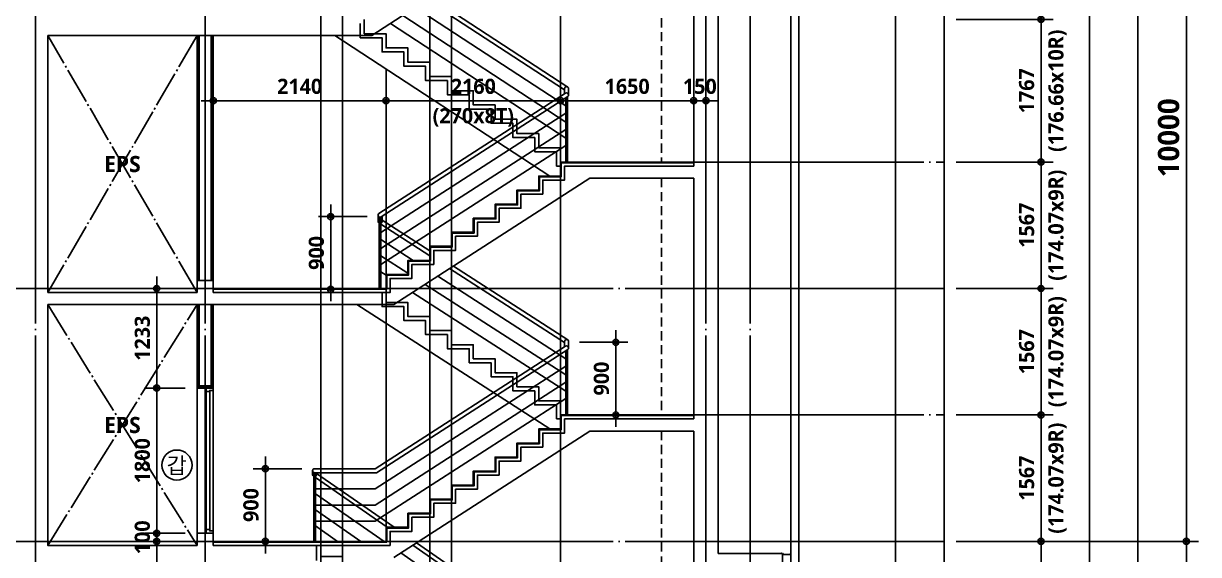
# Model space of a CAD drawing. Header units: millimetres. Extents: x 0 to 356400, y 0 to 68257.
# Drawn here: x 19825 to 34375, y 31537 to 38117 of the extents above; entities that cross this region are included whole.
import ezdxf
from ezdxf.enums import TextEntityAlignment as Align

# ---------------------------------------------------------------- set-up
doc = ezdxf.new("R2010")
doc.units = ezdxf.units.MM
doc.header["$LTSCALE"] = 75
for name, pattern in [('CEN', [62, 60, -1, 0, -1]), ('HID', [2.3, 1.5, -0.8]), ('STD_SHAFT', [7.3, 6, -0.5, 0.3, -0.5])]:
    doc.linetypes.add(name, pattern=pattern)
doc.layers.get('Defpoints').update_dxf_attribs({"color": 161})
for name, color, linetype in [('A-ANNO-SYMB', 7, 'Continuous'), ('A-ANNO-TEXT1', 7, 'Continuous'), ('A-ANNO-TITL', 7, 'Continuous'), ('A-CEN', 1, 'CEN'), ('A-DOOR', 4, 'Continuous'), ('A-FIN-TYP1', 6, 'Continuous'), ('A-FLOR-GW', 6, 'Continuous'), ('A-FLOR-OPEN-BELO', 6, 'STD_SHAFT'), ('A-SECT-ELEV', 8, 'Continuous'), ('A-SECT-Hrail1', 8, 'Continuous'), ('A-SECT-Hrail2', 6, 'Continuous'), ('A-SECT-STAIRS', 4, 'Continuous'), ('A-ST-AXIS-CEN', 252, 'CEN'), ('A-ST-AXIS-DIM', 7, 'Continuous'), ('A-ST-CONC', 2, 'Continuous'), ('A-WALL-DRY1', 7, 'Continuous')]:
    doc.layers.add(name, color=color, linetype=linetype)
doc.layers.add('A-XXXX-STL', color=3, linetype='Continuous', lineweight=25)
doc.layers.add('G(그리드1)', color=185, linetype='Continuous', plot=False)
doc.layers.add('G(그리드2)', color=235, linetype='Continuous', plot=False)
doc.styles.add('2020음성 1차', font='NanumGothicBold.ttf')
doc.styles.add('SH_대대리576', font='')
doc.styles.add('SH_진천_나눔', font='NanumGothicBold.ttf')
doc.styles.get('SH_대대리576').set_extended_font_data('NanumGothic', bold=True)
doc.dimstyles.new('SHP 75', dxfattribs={"dimscale": 75, "dimtxt": 3.5, "dimasz": 1, "dimexe": 2, "dimexo": 2, "dimgap": 1, "dimtad": 1, "dimdec": 0, "dimzin": 0, "dimdsep": 46, "dimtxsty": 'SH_대대리576', "dimblk": 'DIMDOT', "dimcen": 0.09, "dimclrd": 256, "dimclre": 256, "dimclrt": 3, "dimadec": 0, "dimazin": 1, "dimtfac": 1, "dimtdec": 0, "dimtix": 1, "dimtmove": 2, "dimatfit": 0, "dimldrblk": 'DIMDOT', "dimfxl": 1, "dimtfillclr": 3, "dimtolj": 1, "dimtzin": 0, "dimlwd": -1, "dimlwe": -1, "dimarcsym": 0})
doc.dimstyles.new('SHP 75 (in)', dxfattribs={"dimscale": 75, "dimtxt": 2.5, "dimasz": 1, "dimexe": 2, "dimexo": 2, "dimgap": 1, "dimtad": 1, "dimdec": 0, "dimzin": 0, "dimdsep": 46, "dimtxsty": 'SH_대대리576', "dimblk": 'DIMDOT', "dimblk1": 'NONE', "dimblk2": 'DIMDOT', "dimcen": 0.09, "dimclrd": 256, "dimclre": 256, "dimclrt": 3, "dimadec": 0, "dimazin": 1, "dimtfac": 1, "dimtdec": 0, "dimtix": 1, "dimtmove": 2, "dimatfit": 0, "dimldrblk": 'DIMDOT', "dimfxl": 1, "dimtfillclr": 3, "dimtolj": 1, "dimtzin": 0, "dimlwd": -1, "dimlwe": -1, "dimarcsym": 0})

# ---------------------------------------------------------------- blocks, each defined once
blk = doc.blocks.new('DIMDOT')
at = {"color": 0}
blk.add_line((-2, 0), (2, 0), dxfattribs=at)
for radius in [0.5, 0.25]:
    blk.add_circle((0, 0), radius, dxfattribs=at)
blk = doc.blocks.new('*D5474')
at = {"layer": 'A-ST-AXIS-DIM'}
for p, q in [((31375, 41700), (34375, 41700)), ((34225, 41625), (34225, 31775)), ((31375, 31700), (34375, 31700))]:
    blk.add_line(p, q, dxfattribs=at)
at = {"layer": 'Defpoints', "color": 0}
for p in [(31225, 41700), (31225, 31700), (34225, 31700)]:
    blk.add_point(p, dxfattribs=at)
at = {"layer": 'A-ST-AXIS-DIM', "linetype": 'ByBlock', "xscale": 75, "yscale": 75, "zscale": 75}
for p, rotation in [((34225, 41700), 90), ((34225, 31700), 270)]:
    blk.add_blockref('DIMDOT', p, dxfattribs=dict(at, rotation=rotation))
at = {"layer": 'A-ST-AXIS-DIM', "color": 3, "insert": (34006, 36700), "char_height": 262.5, "attachment_point": 5, "rotation": 90, "style": 'SH_진천_나눔'}
blk.add_mtext('\\A1;10000', dxfattribs=at)
blk = doc.blocks.new('*D5479')
at = {"layer": 'A-ST-AXIS-DIM'}
for p, q in [((31375, 31700), (34375, 31700)), ((34225, 31625), (34225, 27275)), ((31375, 27200), (34375, 27200))]:
    blk.add_line(p, q, dxfattribs=at)
at = {"layer": 'Defpoints', "color": 0}
for p in [(31225, 31700), (31225, 27200), (34225, 27200)]:
    blk.add_point(p, dxfattribs=at)
at = {"layer": 'A-ST-AXIS-DIM', "linetype": 'ByBlock', "xscale": 75, "yscale": 75, "zscale": 75}
for p, rotation in [((34225, 31700), 90), ((34225, 27200), 270)]:
    blk.add_blockref('DIMDOT', p, dxfattribs=dict(at, rotation=rotation))
at = {"layer": 'A-ST-AXIS-DIM', "color": 3, "insert": (34006, 29450), "char_height": 262.5, "attachment_point": 5, "rotation": 90, "style": 'SH_진천_나눔'}
blk.add_mtext('\\A1;4500', dxfattribs=at)
blk = doc.blocks.new('*D5488')
at = {"layer": 'A-ST-AXIS-DIM'}
for p, q in [((31375, 31700), (32575, 31700)), ((32425, 31625), (32425, 29525)), ((31375, 29450), (32575, 29450))]:
    blk.add_line(p, q, dxfattribs=at)
at = {"layer": 'Defpoints', "color": 0}
for p in [(31225, 31700), (31225, 29450), (32425, 29450)]:
    blk.add_point(p, dxfattribs=at)
at = {"layer": 'A-ST-AXIS-DIM', "linetype": 'ByBlock', "xscale": 75, "yscale": 75, "zscale": 75}
for p, rotation in [((32425, 31700), 90), ((32425, 29450), 270)]:
    blk.add_blockref('DIMDOT', p, dxfattribs=dict(at, rotation=rotation))
at = {"layer": 'A-ST-AXIS-DIM', "color": 3, "char_height": 187.5, "attachment_point": 5, "rotation": 90, "style": 'SH_대대리576'}
for s, insert in [('\\A1;(187.50x12R)', (32630, 30575)), ('\\A1;2250', (32247, 30575))]:
    blk.add_mtext(s, dxfattribs=dict(at, insert=insert))
blk = doc.blocks.new('_None')
blk = doc.blocks.new('*D5490')
at = {"layer": 'A-ST-AXIS-DIM'}
for p, q in [((32425, 33342), (32425, 33417)), ((31375, 33267), (32575, 33267)), ((32425, 31700), (32425, 33267)), ((31375, 31700), (32575, 31700)), ((32425, 31625), (32425, 31550))]:
    blk.add_line(p, q, dxfattribs=at)
at = {"layer": 'Defpoints', "color": 0}
for p in [(31225, 33267), (32425, 33267), (31225, 31700)]:
    blk.add_point(p, dxfattribs=at)
at = {"layer": 'A-ST-AXIS-DIM', "linetype": 'ByBlock', "xscale": 75, "yscale": 75, "zscale": 75}
for p, rotation in [((32425, 33267), 270), ((32425, 31700), 90)]:
    blk.add_blockref('DIMDOT', p, dxfattribs=dict(at, rotation=rotation))
at = {"layer": 'A-ST-AXIS-DIM', "color": 3, "char_height": 187.5, "attachment_point": 5, "rotation": 90, "style": 'SH_대대리576'}
for s, insert in [('\\A1;(174.07x9R)', (32630, 32483)), ('\\A1;1567', (32247, 32483))]:
    blk.add_mtext(s, dxfattribs=dict(at, insert=insert))
blk = doc.blocks.new('*D5518')
at = {"layer": 'A-ST-AXIS-DIM'}
for p, q in [((21825, 31700), (21325, 31700)), ((21475, 31625), (21475, 29175)), ((21825, 29100), (21325, 29100))]:
    blk.add_line(p, q, dxfattribs=at)
at = {"layer": 'Defpoints', "color": 0}
for p in [(21975, 31700), (21475, 29100), (21975, 29100)]:
    blk.add_point(p, dxfattribs=at)
at = {"layer": 'A-ST-AXIS-DIM', "linetype": 'ByBlock', "xscale": 75, "yscale": 75, "zscale": 75}
for p, rotation in [((21475, 31700), 90), ((21475, 29100), 270)]:
    blk.add_blockref('DIMDOT', p, dxfattribs=dict(at, rotation=rotation))
at = {"layer": 'A-ST-AXIS-DIM', "color": 3, "insert": (21297, 30400), "char_height": 187.5, "attachment_point": 5, "rotation": 90, "style": 'SH_대대리576'}
blk.add_mtext('\\A1;2600', dxfattribs=at)
blk = doc.blocks.new('G$CC3CFE1D9')
at = {"layer": 'A-DOOR'}
for p, q in [((0, 1755), (0, 1800)), ((0, 0), (0, 1755)), ((47, 45), (47, 1770)), ((87, 30), (87, 1770)), ((90, 0), (90, 1770)), ((0, 45), (0, 0))]:
    blk.add_line(p, q, dxfattribs=at)
for points in [[(0, 1800), (90, 1800), (90, 1770), (47, 1770), (47, 1755), (0, 1755)], [(49, 30), (49, 1770), (87, 1770)], [(49, 30), (49, 1770), (87, 1770)], [(0, 0), (90, 0), (90, 30), (47, 30), (47, 45), (0, 45)], [(87, 0), (49, 0)], [(87, 0), (49, 0)]]:
    blk.add_lwpolyline(points, dxfattribs=at)
blk = doc.blocks.new('*D6720')
at = {"layer": 'A-ST-AXIS-DIM'}
for p, q in [((21475, 31875), (21475, 31950)), ((21825, 31800), (21325, 31800)), ((21475, 31700), (21475, 31800)), ((21825, 31700), (21325, 31700)), ((21475, 31625), (21475, 31550))]:
    blk.add_line(p, q, dxfattribs=at)
at = {"layer": 'Defpoints', "color": 0}
for p in [(21475, 31800), (21975, 31800), (21975, 31700)]:
    blk.add_point(p, dxfattribs=at)
at = {"layer": 'A-ST-AXIS-DIM', "linetype": 'ByBlock', "xscale": 75, "yscale": 75, "zscale": 75}
for p, rotation in [((21475, 31800), 270), ((21475, 31700), 90)]:
    blk.add_blockref('DIMDOT', p, dxfattribs=dict(at, rotation=rotation))
at = {"layer": 'A-ST-AXIS-DIM', "color": 3, "insert": (21297, 31750), "char_height": 187.5, "attachment_point": 5, "rotation": 90, "style": 'SH_대대리576'}
blk.add_mtext('\\A1;100', dxfattribs=at)
blk = doc.blocks.new('*D6721')
at = {"layer": 'A-ST-AXIS-DIM'}
for p, q in [((21825, 33600), (21325, 33600)), ((21475, 33525), (21475, 31875)), ((21825, 31800), (21325, 31800))]:
    blk.add_line(p, q, dxfattribs=at)
at = {"layer": 'Defpoints', "color": 0}
for p in [(21975, 33600), (21475, 31800), (21975, 31800)]:
    blk.add_point(p, dxfattribs=at)
at = {"layer": 'A-ST-AXIS-DIM', "linetype": 'ByBlock', "xscale": 75, "yscale": 75, "zscale": 75}
for p, rotation in [((21475, 33600), 90), ((21475, 31800), 270)]:
    blk.add_blockref('DIMDOT', p, dxfattribs=dict(at, rotation=rotation))
at = {"layer": 'A-ST-AXIS-DIM', "color": 3, "insert": (21297, 32700), "char_height": 187.5, "attachment_point": 5, "rotation": 90, "style": 'SH_대대리576'}
blk.add_mtext('\\A1;1800', dxfattribs=at)
blk = doc.blocks.new('*D6722')
at = {"layer": 'A-ST-AXIS-DIM'}
for p, q in [((21825, 34833), (21325, 34833)), ((21475, 33675), (21475, 34758)), ((21825, 33600), (21325, 33600))]:
    blk.add_line(p, q, dxfattribs=at)
at = {"layer": 'Defpoints', "color": 0}
for p in [(21475, 34833), (21975, 34833), (21975, 33600)]:
    blk.add_point(p, dxfattribs=at)
at = {"layer": 'A-ST-AXIS-DIM', "linetype": 'ByBlock', "xscale": 75, "yscale": 75, "zscale": 75}
for p, rotation in [((21475, 34833), 90), ((21475, 33600), 270)]:
    blk.add_blockref('DIMDOT', p, dxfattribs=dict(at, rotation=rotation))
at = {"layer": 'A-ST-AXIS-DIM', "color": 3, "insert": (21297, 34217), "char_height": 187.5, "attachment_point": 5, "rotation": 90, "style": 'SH_대대리576'}
blk.add_mtext('\\A1;1233', dxfattribs=at)
blk = doc.blocks.new('갑종 TEXT100')
at = {"layer": 'A-ANNO-SYMB'}
blk.add_circle((0, 0), 280, dxfattribs=at)
at = {"layer": 'A-ANNO-TITL', "style": '2020음성 1차'}
blk.add_text('갑 ', height=300, dxfattribs=at).set_placement((46, -10), align=Align.MIDDLE_CENTER)
blk = doc.blocks.new('*D6887')
at = {"layer": 'A-ST-AXIS-DIM'}
for p, q in [((32425, 34908), (32425, 34983)), ((31375, 34833), (32575, 34833)), ((32425, 33267), (32425, 34833)), ((31375, 33267), (32575, 33267)), ((32425, 33192), (32425, 33117))]:
    blk.add_line(p, q, dxfattribs=at)
at = {"layer": 'Defpoints', "color": 0}
for p in [(31225, 34833), (32425, 34833), (31225, 33267)]:
    blk.add_point(p, dxfattribs=at)
at = {"layer": 'A-ST-AXIS-DIM', "linetype": 'ByBlock', "xscale": 75, "yscale": 75, "zscale": 75}
for p, rotation in [((32425, 34833), 270), ((32425, 33267), 90)]:
    blk.add_blockref('DIMDOT', p, dxfattribs=dict(at, rotation=rotation))
at = {"layer": 'A-ST-AXIS-DIM', "color": 3, "char_height": 187.5, "attachment_point": 5, "rotation": 90, "style": 'SH_대대리576'}
for s, insert in [('\\A1;(174.07x9R)', (32630, 34050)), ('\\A1;1567', (32247, 34050))]:
    blk.add_mtext(s, dxfattribs=dict(at, insert=insert))
blk = doc.blocks.new('*D6888')
at = {"layer": 'A-ST-AXIS-DIM'}
for p, q in [((32425, 36475), (32425, 36550)), ((31375, 36400), (32575, 36400)), ((32425, 34833), (32425, 36400)), ((31375, 34833), (32575, 34833)), ((32425, 34758), (32425, 34683))]:
    blk.add_line(p, q, dxfattribs=at)
at = {"layer": 'Defpoints', "color": 0}
for p in [(31225, 36400), (32425, 36400), (31225, 34833)]:
    blk.add_point(p, dxfattribs=at)
at = {"layer": 'A-ST-AXIS-DIM', "linetype": 'ByBlock', "xscale": 75, "yscale": 75, "zscale": 75}
for p, rotation in [((32425, 36400), 270), ((32425, 34833), 90)]:
    blk.add_blockref('DIMDOT', p, dxfattribs=dict(at, rotation=rotation))
at = {"layer": 'A-ST-AXIS-DIM', "color": 3, "char_height": 187.5, "attachment_point": 5, "rotation": 90, "style": 'SH_대대리576'}
for s, insert in [('\\A1;(174.07x9R)', (32630, 35617)), ('\\A1;1567', (32247, 35617))]:
    blk.add_mtext(s, dxfattribs=dict(at, insert=insert))
blk = doc.blocks.new('*D6889')
at = {"layer": 'A-ST-AXIS-DIM'}
for p, q in [((32425, 38242), (32425, 38317)), ((31375, 38167), (32575, 38167)), ((32425, 36400), (32425, 38167)), ((31375, 36400), (32575, 36400)), ((32425, 36325), (32425, 36250))]:
    blk.add_line(p, q, dxfattribs=at)
at = {"layer": 'Defpoints', "color": 0}
for p in [(31225, 38167), (32425, 38167), (31225, 36400)]:
    blk.add_point(p, dxfattribs=at)
at = {"layer": 'A-ST-AXIS-DIM', "linetype": 'ByBlock', "xscale": 75, "yscale": 75, "zscale": 75}
for p, rotation in [((32425, 38167), 270), ((32425, 36400), 90)]:
    blk.add_blockref('DIMDOT', p, dxfattribs=dict(at, rotation=rotation))
at = {"layer": 'A-ST-AXIS-DIM', "color": 3, "char_height": 187.5, "attachment_point": 5, "rotation": 90, "style": 'SH_대대리576'}
for s, insert in [('\\A1;(176.66x10R)', (32630, 37283)), ('\\A1;1767', (32247, 37283))]:
    blk.add_mtext(s, dxfattribs=dict(at, insert=insert))
blk = doc.blocks.new('*D6890')
at = {"layer": 'A-ST-AXIS-DIM'}
for p, q in [((32425, 40008), (32425, 40083)), ((31375, 39933), (32575, 39933)), ((32425, 38167), (32425, 39933)), ((31375, 38167), (32575, 38167)), ((32425, 38092), (32425, 38017))]:
    blk.add_line(p, q, dxfattribs=at)
at = {"layer": 'Defpoints', "color": 0}
for p in [(31225, 39933), (32425, 39933), (31225, 38167)]:
    blk.add_point(p, dxfattribs=at)
at = {"layer": 'A-ST-AXIS-DIM', "linetype": 'ByBlock', "xscale": 75, "yscale": 75, "zscale": 75}
for p, rotation in [((32425, 39933), 270), ((32425, 38167), 90)]:
    blk.add_blockref('DIMDOT', p, dxfattribs=dict(at, rotation=rotation))
at = {"layer": 'A-ST-AXIS-DIM', "color": 3, "char_height": 187.5, "attachment_point": 5, "rotation": 90, "style": 'SH_대대리576'}
for s, insert in [('\\A1;(176.66x10R)', (32630, 39050)), ('\\A1;1767', (32247, 39050))]:
    blk.add_mtext(s, dxfattribs=dict(at, insert=insert))
blk = doc.blocks.new('*D6892')
at = {"layer": 'A-ST-AXIS-DIM'}
for p, q in [((24315, 36809), (24315, 37309)), ((26475, 36809), (26475, 37309)), ((24390, 37159), (26400, 37159))]:
    blk.add_line(p, q, dxfattribs=at)
at = {"layer": 'Defpoints', "color": 0}
for p in [(26475, 37159), (24315, 36659), (26475, 36659)]:
    blk.add_point(p, dxfattribs=at)
at = {"layer": 'A-ST-AXIS-DIM', "linetype": 'ByBlock', "xscale": 75, "yscale": 75, "zscale": 75, "rotation": 180}
blk.add_blockref('DIMDOT', (24315, 37159), dxfattribs=at)
at = {"layer": 'A-ST-AXIS-DIM', "linetype": 'ByBlock', "xscale": 75, "yscale": 75, "zscale": 75}
blk.add_blockref('DIMDOT', (26475, 37159), dxfattribs=at)
at = {"layer": 'A-ST-AXIS-DIM', "color": 3, "char_height": 187.5, "attachment_point": 5, "style": 'SH_대대리576'}
for s, insert in [('\\A1;2160', (25395, 37337)), ('\\A1;(270x8T)', (25395, 36953))]:
    blk.add_mtext(s, dxfattribs=dict(at, insert=insert))
blk = doc.blocks.new('*D6893')
at = {"layer": 'A-ST-AXIS-DIM'}
for p, q in [((26475, 36809), (26475, 37309)), ((28125, 36809), (28125, 37309)), ((26550, 37159), (28050, 37159))]:
    blk.add_line(p, q, dxfattribs=at)
at = {"layer": 'Defpoints', "color": 0}
for p in [(28125, 37159), (26475, 36659), (28125, 36659)]:
    blk.add_point(p, dxfattribs=at)
at = {"layer": 'A-ST-AXIS-DIM', "linetype": 'ByBlock', "xscale": 75, "yscale": 75, "zscale": 75, "rotation": 180}
blk.add_blockref('DIMDOT', (26475, 37159), dxfattribs=at)
at = {"layer": 'A-ST-AXIS-DIM', "linetype": 'ByBlock', "xscale": 75, "yscale": 75, "zscale": 75}
blk.add_blockref('DIMDOT', (28125, 37159), dxfattribs=at)
at = {"layer": 'A-ST-AXIS-DIM', "color": 3, "insert": (27300, 37337), "char_height": 187.5, "attachment_point": 5, "style": 'SH_대대리576'}
blk.add_mtext('\\A1;1650', dxfattribs=at)
blk = doc.blocks.new('*D6894')
at = {"layer": 'A-ST-AXIS-DIM'}
for p, q in [((22175, 36809), (22175, 37309)), ((24315, 36809), (24315, 37309)), ((24240, 37159), (22250, 37159))]:
    blk.add_line(p, q, dxfattribs=at)
at = {"layer": 'Defpoints', "color": 0}
for p in [(22175, 37159), (22175, 36659), (24315, 36659)]:
    blk.add_point(p, dxfattribs=at)
at = {"layer": 'A-ST-AXIS-DIM', "linetype": 'ByBlock', "xscale": 75, "yscale": 75, "zscale": 75, "rotation": 180}
blk.add_blockref('DIMDOT', (22175, 37159), dxfattribs=at)
at = {"layer": 'A-ST-AXIS-DIM', "linetype": 'ByBlock', "xscale": 75, "yscale": 75, "zscale": 75}
blk.add_blockref('DIMDOT', (24315, 37159), dxfattribs=at)
at = {"layer": 'A-ST-AXIS-DIM', "color": 3, "insert": (23245, 37337), "char_height": 187.5, "attachment_point": 5, "style": 'SH_대대리576'}
blk.add_mtext('\\A1;2140', dxfattribs=at)
blk = doc.blocks.new('*D6895')
at = {"layer": 'A-ST-AXIS-DIM'}
for p, q in [((28125, 36809), (28125, 37309)), ((28275, 36809), (28275, 37309)), ((28050, 37159), (27975, 37159)), ((28275, 37159), (28125, 37159)), ((28350, 37159), (28425, 37159))]:
    blk.add_line(p, q, dxfattribs=at)
at = {"layer": 'Defpoints', "color": 0}
for p in [(28125, 37159), (28125, 36659), (28275, 36659)]:
    blk.add_point(p, dxfattribs=at)
at = {"layer": 'A-ST-AXIS-DIM', "linetype": 'ByBlock', "xscale": 75, "yscale": 75, "zscale": 75}
blk.add_blockref('DIMDOT', (28125, 37159), dxfattribs=at)
at = {"layer": 'A-ST-AXIS-DIM', "linetype": 'ByBlock', "xscale": 75, "yscale": 75, "zscale": 75, "rotation": 180}
blk.add_blockref('DIMDOT', (28275, 37159), dxfattribs=at)
at = {"layer": 'A-ST-AXIS-DIM', "color": 3, "insert": (28200, 37337), "char_height": 187.5, "attachment_point": 5, "style": 'SH_대대리576'}
blk.add_mtext('\\A1;150', dxfattribs=at)
blk = doc.blocks.new('*D6903')
at = {"layer": 'A-ST-AXIS-DIM'}
for p, q in [((24080, 35724), (23480, 35724)), ((23630, 35649), (23630, 34899)), ((24080, 34824), (23480, 34824))]:
    blk.add_line(p, q, dxfattribs=at)
at = {"layer": 'Defpoints', "color": 0}
for p in [(24230, 35724), (23630, 34824), (24230, 34824)]:
    blk.add_point(p, dxfattribs=at)
at = {"layer": 'A-ST-AXIS-DIM', "linetype": 'ByBlock', "xscale": 75, "yscale": 75, "zscale": 75}
for p, rotation in [((23630, 35724), 90), ((23630, 34824), 270)]:
    blk.add_blockref('DIMDOT', p, dxfattribs=dict(at, rotation=rotation))
at = {"layer": 'A-ST-AXIS-DIM', "color": 3, "insert": (23452, 35274), "char_height": 187.5, "attachment_point": 5, "rotation": 90, "style": 'SH_대대리576'}
blk.add_mtext('\\A1;900', dxfattribs=at)
blk = doc.blocks.new('*D6904')
at = {"layer": 'A-ST-AXIS-DIM'}
for p, q in [((23270, 32600), (22670, 32600)), ((22820, 32525), (22820, 31775)), ((23270, 31700), (22670, 31700))]:
    blk.add_line(p, q, dxfattribs=at)
at = {"layer": 'Defpoints', "color": 0}
for p in [(23420, 32600), (22820, 31700), (23420, 31700)]:
    blk.add_point(p, dxfattribs=at)
at = {"layer": 'A-ST-AXIS-DIM', "linetype": 'ByBlock', "xscale": 75, "yscale": 75, "zscale": 75}
for p, rotation in [((22820, 32600), 90), ((22820, 31700), 270)]:
    blk.add_blockref('DIMDOT', p, dxfattribs=dict(at, rotation=rotation))
at = {"layer": 'A-ST-AXIS-DIM', "color": 3, "insert": (22642, 32150), "char_height": 187.5, "attachment_point": 5, "rotation": 90, "style": 'SH_대대리576'}
blk.add_mtext('\\A1;900', dxfattribs=at)
blk = doc.blocks.new('*D6906')
at = {"layer": 'A-ST-AXIS-DIM'}
for p, q in [((26710, 34167), (27310, 34167)), ((27160, 34092), (27160, 33342)), ((26710, 33267), (27310, 33267))]:
    blk.add_line(p, q, dxfattribs=at)
at = {"layer": 'Defpoints', "color": 0}
for p in [(26560, 34167), (26560, 33267), (27160, 33267)]:
    blk.add_point(p, dxfattribs=at)
at = {"layer": 'A-ST-AXIS-DIM', "linetype": 'ByBlock', "xscale": 75, "yscale": 75, "zscale": 75}
for p, rotation in [((27160, 34167), 90), ((27160, 33267), 270)]:
    blk.add_blockref('DIMDOT', p, dxfattribs=dict(at, rotation=rotation))
at = {"layer": 'A-ST-AXIS-DIM', "color": 3, "insert": (26982, 33717), "char_height": 187.5, "attachment_point": 5, "rotation": 90, "style": 'SH_대대리576'}
blk.add_mtext('\\A1;900', dxfattribs=at)

msp = doc.modelspace()

# ---------------------------------------------------------------- linework, layer by layer
at = {"layer": 'A-CEN'}
for p, q in [((19975, 57500), (19975, 9200)), ((22075, 57500), (22075, 9200)), ((28275, 57500), (28275, 9200)), ((26475, 36400), (31225, 36400)), ((13325, 34833.3), (31225, 34833.3)), ((26475, 33266.7), (31225, 33266.7)), ((13325, 31700), (31225, 31700))]:
    msp.add_line(p, q, dxfattribs=at)
at = {"layer": 'A-FIN-TYP1'}
for points in [[(28125, 36400), (26475, 36400), (26475, 36225.9), (26205, 36225.9), (26205, 36051.9), (25935, 36051.9), (25935, 35877.8), (25665, 35877.8), (25665, 35703.7), (25395, 35703.7), (25395, 35529.6), (25125, 35529.6), (25125, 35355.6), (24855, 35355.6), (24855, 35181.5), (24585, 35181.5), (24585, 35007.4), (24315, 35007.4), (24315, 34833.3), (22175, 34833.3)], [(28125, 36391), (26484, 36391), (26484, 36216.9), (26214, 36216.9), (26214, 36042.9), (25944, 36042.9), (25944, 35868.8), (25674, 35868.8), (25674, 35694.7), (25404, 35694.7), (25404, 35520.6), (25134, 35520.6), (25134, 35346.6), (24864, 35346.6), (24864, 35172.5), (24594, 35172.5), (24594, 34998.4), (24324, 34998.4), (24324, 34824.3), (22175, 34824.3)], [(28125, 33257.7), (26484, 33257.7), (26484, 33083.6), (26214, 33083.6), (26214, 32909.5), (25944, 32909.5), (25944, 32735.4), (25674, 32735.4), (25674, 32561.4), (25404, 32561.4), (25404, 32387.3), (25134, 32387.3), (25134, 32213.2), (24864, 32213.2), (24864, 32039.1), (24594, 32039.1), (24594, 31865.1), (24324, 31865.1), (24324, 31691), (22175, 31691)], [(24315, 31700), (24315, 31874.1), (24585, 31874.1), (24585, 32048.1), (24855, 32048.1), (24855, 32222.2), (25125, 32222.2), (25125, 32396.3), (25395, 32396.3), (25395, 32570.4), (25665, 32570.4), (25665, 32744.4), (25935, 32744.4), (25935, 32918.5), (26205, 32918.5), (26205, 33092.6), (26475, 33092.6), (26475, 33266.7), (28125, 33266.7)], [(24315, 31700), (22175, 31700)]]:
    msp.add_lwpolyline(points, dxfattribs=at)
at = {"layer": 'A-FLOR-GW'}
msp.add_lwpolyline([(29325, 21700), (29325, 56200), (29025, 56200), (29025, 56300), (29425, 56300), (29425, 21700)], dxfattribs=at)
at = {"layer": 'A-FLOR-OPEN-BELO', "linetype": 'HID'}
for p, q in [((27725, 39733.3), (27725, 36400)), ((27725, 36200), (27725, 33266.7)), ((27725, 33066.7), (27725, 29450))]:
    msp.add_line(p, q, dxfattribs=at)
at = {"layer": 'A-FLOR-OPEN-BELO'}
for p, q in [((21975, 37966.7), (20125, 34783.3)), ((21975, 34783.3), (20125, 37966.7)), ((20125, 31650), (21975, 34633.3)), ((20125, 34633.3), (21975, 31650))]:
    msp.add_line(p, q, dxfattribs=at)
at = {"layer": 'A-SECT-ELEV'}
msp.add_line((21975, 33600), (21975, 31800), dxfattribs=at)
at = {"layer": 'A-SECT-Hrail1'}
for p, q in [((23405, 32527.9), (23405, 32575)), ((23415.7, 32507.4), (23420, 32504.4)), ((23440, 32490.5), (24327.7, 31874.1)), ((23455, 32527.9), (23455, 32550)), ((23455, 32541), (24415.3, 31874.1)), ((24290.3, 31700), (23440, 32290.5)), ((24002.3, 31700), (23440, 32090.5)), ((23714.3, 31700), (23440, 31890.5)), ((24646.2, 31652.8), (26525, 30348.2)), ((24691.7, 31682.2), (26564.3, 30381.8)), ((26540, 30137.7), (24496.9, 31556.6))]:
    msp.add_line(p, q, dxfattribs=at)
for points in [[(24865.4, 38441.5), (26564.8, 37329.6)], [(24674.4, 38316.5), (26540, 37095.8)], [(24819.8, 38411.6), (26525, 37295.9)], [(24521.6, 38216.5), (26540, 36895.8)], [(24368.7, 38116.5), (26540, 36695.8)], [(24215, 35664.9), (24215, 35742.3)], [(24230, 34824.3), (24230, 35719.4)], [(24250, 34824.3), (24250, 35719.4)], [(24265, 35664.9), (24265, 35728.6)], [(24265, 35678.5), (24855, 35298.1)], [(24226.5, 35643.9), (24230, 35641.6)], [(24250, 35628.7), (24855, 35238.7)], [(24250, 35438.2), (24648.2, 35181.5)], [(24250, 35238.2), (24585, 35022.2)], [(25101.5, 35079.7), (26525, 34162)], [(25147.7, 35109.5), (26563.5, 34196.6)], [(24250, 35038.2), (24315, 34996.3)], [(24953.8, 34984.5), (26540, 33961.8)], [(24643.6, 34784.5), (26540, 33561.8)], [(24798.7, 34884.5), (26540, 33761.8)], [(23420, 32552.1), (23420, 32459.3), (23420, 32457.8), (23420, 32456.8), (23420, 32456.3), (23420, 31700), (23440, 31700), (23440, 31890.5), (23440, 31950), (23440, 32090.5), (23440, 32150), (23440, 32290.5), (23440, 32350), (23440, 32442.4), (23440, 32443.7), (23440, 32445.6), (23440, 32456.8), (23440, 32457.8), (23440, 32459.3), (23440, 32550)], [(23420, 32550), (23420, 32459.3), (23420, 32457.8), (23420, 32456.8), (23420, 32456.3), (23420, 31700), (23440, 31700), (23440, 31890.5), (23440, 31950), (23440, 32090.5), (23440, 32150), (23440, 32290.5), (23440, 32350), (23440, 32442.4), (23440, 32443.7), (23440, 32445.6), (23440, 32456.8), (23440, 32457.8), (23440, 32459.3), (23440, 32550)]]:
    msp.add_lwpolyline(points, dxfattribs=at)
for centre, start, end in [((24240, 35664.9), 180, 246.42182), ((24240, 35664.9), 293.57818, 0), ((23430, 32527.9), 180.00646, 246.42182), ((23430, 32527.9), 293.57818, 359.99354)]:
    msp.add_arc(centre, 25, start, end, dxfattribs=at)
at = {"layer": 'A-SECT-Hrail2'}
for p, q in [((24226.5, 35763.3), (26536.5, 37252.6)), ((26525, 37245.2), (26525, 37310.7)), ((26575, 37310.7), (26575, 37231.6)), ((24253.5, 35721.3), (26563.5, 37210.6)), ((26540, 36400), (26540, 37195.4)), ((26560, 37208.3), (26560, 36400)), ((24250, 35528.5), (26540, 37004.9)), ((24250, 35328.5), (26540, 36804.9)), ((24250, 35128.5), (26540, 36604.9)), ((26560, 36400), (26540, 36400)), ((26536.5, 34119.2), (24180, 32600)), ((26563.5, 34077.2), (24194.7, 32550)), ((26525, 34175.6), (26525, 34111.9)), ((26540, 33266.7), (26540, 34062)), ((26560, 34074.9), (26560, 33266.7)), ((26575, 34175.6), (26575, 34098.2)), ((26540, 33871.5), (24180, 32350)), ((26540, 33671.5), (24180, 32150)), ((26540, 33471.5), (24180, 31950)), ((26560, 33266.7), (26540, 33266.7)), ((24180, 32600), (23430, 32600)), ((24194.7, 32550), (23430, 32550)), ((24180, 32350), (23430, 32350)), ((24180, 32150), (23430, 32150)), ((24180, 31950), (23430, 31950))]:
    msp.add_line(p, q, dxfattribs=at)
for centre, start, end in [((26550, 37309.4), 2.92115, 177.07885), ((26550, 37231.6), 302.81064, 122.81064), ((24240, 35742.3), 122.81064, 302.81064), ((26550, 34175.6), 0, 180), ((26550, 34098.2), 302.81064, 122.81064), ((23430, 32575), 90, 270)]:
    msp.add_arc(centre, 25, start, end, dxfattribs=at)
at = {"layer": 'A-SECT-STAIRS'}
for p, q in [((26340.7, 36225.9), (23680.3, 37966.7)), ((26475, 36350), (26425, 36350)), ((23950.8, 34633.3), (26340.6, 33092.6)), ((26475, 33216.7), (26425, 33216.7))]:
    msp.add_line(p, q, dxfattribs=at)
for points in [[(26475, 36400), (26475, 36576.7), (26205, 36576.7), (26205, 36753.3), (25935, 36753.3), (25935, 36930), (25665, 36930), (25665, 37106.7), (25395, 37106.7), (25395, 37283.3), (25125, 37283.3), (25125, 37460), (24855, 37460), (24855, 37636.7), (24585, 37636.7), (24585, 37813.3), (24315, 37813.3), (24315, 37990), (24045, 37990), (24045, 38166.7)], [(26425, 36350), (26425, 36526.7), (26155, 36526.7), (26155, 36703.3), (25885, 36703.3), (25885, 36880), (25615, 36880), (25615, 37056.7), (25345, 37056.7), (25345, 37233.3), (25075, 37233.3), (25075, 37410), (24805, 37410), (24805, 37586.7), (24535, 37586.7), (24535, 37763.3), (24265, 37763.3), (24265, 37940), (23995, 37940), (23995, 38116.7)], [(26425, 33216.7), (26425, 33390.7), (26155, 33390.7), (26155, 33564.8), (25885, 33564.8), (25885, 33738.9), (25615, 33738.9), (25615, 33913), (25345, 33913), (25345, 34087), (25075, 34087), (25075, 34261.1), (24805, 34261.1), (24805, 34435.2), (24535, 34435.2), (24535, 34609.3), (24265, 34609.3), (24265, 34783.3)], [(26475, 33266.7), (26475, 33440.7), (26205, 33440.7), (26205, 33614.8), (25935, 33614.8), (25935, 33788.9), (25665, 33788.9), (25665, 33963), (25395, 33963), (25395, 34137), (25125, 34137), (25125, 34311.1), (24855, 34311.1), (24855, 34485.2), (24585, 34485.2), (24585, 34659.3), (24315, 34659.3), (24315, 34833.3)], [(23455, 31650), (23455, 31462.5)], [(23505, 31700), (23505, 31512.5), (23775, 31512.5), (23775, 31325), (24045, 31325), (24045, 31137.5), (24315, 31137.5), (24315, 30950), (24585, 30950), (24585, 30762.5), (24855, 30762.5), (24855, 30575), (25125, 30575), (25125, 30387.5), (25395, 30387.5), (25395, 30200), (25665, 30200), (25665, 30012.5), (25935, 30012.5), (25935, 29825), (26205, 29825), (26205, 29637.5), (26475, 29637.5), (26475, 29450)]]:
    msp.add_lwpolyline(points, dxfattribs=at)
at = {"layer": 'A-ST-AXIS-CEN'}
msp.add_line((28825, 57500), (28825, 9200), dxfattribs=at)
at = {"layer": 'A-ST-CONC'}
for p, q in [((28425, 41350), (28425, 31550)), ((24139.7, 37966.7), (26839.7, 39733.3)), ((28125, 39733.3), (28125, 36350)), ((24139.7, 37966.7), (20125, 37966.7)), ((26839.2, 36200), (24409.2, 34633.3)), ((26839.2, 36200), (28125, 36200)), ((28125, 36200), (28125, 33216.7)), ((24409.2, 34633.3), (20125, 34633.3)), ((26839.2, 33066.7), (24409.2, 31500)), ((26839.2, 33066.7), (28125, 33066.7)), ((28125, 33066.7), (28125, 29400)), ((28425, 31550), (29225, 31550)), ((29225, 31350), (29225, 31550))]:
    msp.add_line(p, q, dxfattribs=at)
for points in [[(20125, 34783.3), (20125, 37966.7)], [(28125, 36350), (26525, 36350), (26525, 36175.9), (26255, 36175.9), (26255, 36001.9), (25985, 36001.9), (25985, 35827.8), (25715, 35827.8), (25715, 35653.7), (25445, 35653.7), (25445, 35479.6), (25175, 35479.6), (25175, 35305.6), (24905, 35305.6), (24905, 35131.5), (24635, 35131.5), (24635, 34957.4), (24365, 34957.4), (24365, 34783.3), (22175, 34783.3)], [(21975, 34783.3), (21975, 34933.3), (22175, 34933.3), (22175, 34783.3)], [(21975, 34783.3), (20125, 34783.3)], [(21975, 31650), (20125, 31650), (20125, 34633.3)], [(28125, 33216.7), (26525, 33216.7), (26525, 33042.6), (26255, 33042.6), (26255, 32868.5), (25985, 32868.5), (25985, 32694.4), (25715, 32694.4), (25715, 32520.4), (25445, 32520.4), (25445, 32346.3), (25175, 32346.3), (25175, 32172.2), (24905, 32172.2), (24905, 31998.1), (24635, 31998.1), (24635, 31824.1), (24365, 31824.1), (24365, 31650), (22175, 31650)], [(21975, 31650), (21975, 31800), (22175, 31800), (22175, 31650)]]:
    msp.add_lwpolyline(points, dxfattribs=at)
at = {"layer": 'A-WALL-DRY1'}
for p, q in [((21975, 37966.7), (21975, 34783.3)), ((21987.5, 37966.7), (21987.5, 34933.3)), ((22000, 37966.7), (22000, 34933.3)), ((22150, 37966.7), (22150, 34933.3)), ((22162.5, 37966.7), (22162.5, 34933.3)), ((22175, 37966.7), (22175, 34783.3)), ((21975, 34633.3), (21975, 33600)), ((21987.5, 34633.3), (21987.5, 33612.5)), ((22000, 34633.3), (22000, 33625)), ((22150, 34633.3), (22150, 33625)), ((22162.5, 34633.3), (22162.5, 33612.5)), ((22175, 34633.3), (22175, 33600)), ((22162.5, 33612.5), (21987.5, 33612.5)), ((22150, 33625), (22000, 33625)), ((22175, 33600), (21975, 33600))]:
    msp.add_line(p, q, dxfattribs=at)
at = {"layer": 'A-XXXX-STL'}
for p, q in [((29211.9, 31553.5), (29207.4, 31553.5)), ((29207.4, 31553.5), (29208.7, 31551.5)), ((29208.7, 31551.5), (29209.6, 31543.6)), ((29210.5, 31551.5), (29209.6, 31543.6)), ((29211.9, 31553.5), (29210.5, 31551.5))]:
    msp.add_line(p, q, dxfattribs=at)
at = {"layer": 'A-XXXX-STL', "const_width": 3}
msp.add_lwpolyline([(29195, 31550), (29225, 31550), (29225, 31410.6), (29283, 31410.6)], dxfattribs=at)
at = {"layer": 'A-XXXX-STL'}
msp.add_lwpolyline([(29325, 31537), (29226.5, 31537), (29226.5, 31550), (29228.5, 31550), (29228.5, 31539), (29323, 31539), (29323, 31550), (29325, 31550)], close=True, dxfattribs=at)
at = {"layer": 'G(그리드1)'}
for points in [[(34225, 59900), (7625, 59900), (7625, 6800), (34225, 6800)], [(34225, 59900), (10325, 59900), (10325, 6800), (34225, 6800)], [(33625, 59300), (10925, 59300), (10925, 7400), (33625, 7400)], [(33025, 58700), (11525, 58700), (11525, 8000), (33025, 8000)], [(32425, 58100), (12125, 58100), (12125, 8600), (32425, 8600)], [(31225, 57500), (13325, 57500), (13325, 9200), (31225, 9200)]]:
    msp.add_lwpolyline(points, close=True, dxfattribs=at)
at = {"layer": 'G(그리드2)'}
for p, q in [((23505, 59300), (23505, 17700)), ((23775, 59300), (23775, 9200)), ((24855, 59300), (24855, 20100)), ((25125, 59300), (25125, 9200)), ((26475, 59300), (26475, 9200))]:
    msp.add_line(p, q, dxfattribs=at)
msp.add_lwpolyline([(30625, 56900), (13925, 56900), (13925, 9800), (30625, 9800)], close=True, dxfattribs=at)
msp.add_lwpolyline([(24315, 31874.1), (24315, 37551.4)], dxfattribs=at)

# ---------------------------------------------------------------- block references
msp.add_blockref('G$CC3CFE1D9', (22085, 31800))
at = {"xscale": 0.6666666666666666, "yscale": 0.6666666666666666, "zscale": 0.6666666666666666}
msp.add_blockref('갑종 TEXT100', (21725, 32645.2), dxfattribs=at)

# ---------------------------------------------------------------- texts
at = {"layer": 'A-ANNO-TEXT1', "style": 'SH_진천_나눔'}
for p in [(21050, 36375), (21050, 33141.7)]:
    msp.add_text('EPS', height=200, dxfattribs=at).set_placement(p, align=Align.MIDDLE_CENTER)

# ---------------------------------------------------------------- dimensions: what is measured, and where the dimension line sits
at = {"layer": 'A-ST-AXIS-DIM'}
for base, p1, p2, angle, dimstyle, override, picture, middle in [((34225, 31700), (31225, 41700), (31225, 31700), 90, 'SHP 75', {"dimtxsty": 'SH_진천_나눔', "dimldrblk": 'DIMDOT'}, '*D5474', (34006.1, 36700)), ((22175, 37158.6), (24315, 36658.6), (22175, 36658.6), 0, 'SHP 75 (in)', {"dimtxsty": 'SH_대대리576', "dimldrblk": 'DIMDOT'}, '*D6894', (23245, 37336.7)), ((28125, 37158.6), (26475, 36658.6), (28125, 36658.6), 180, 'SHP 75 (in)', {"dimtxsty": 'SH_대대리576', "dimldrblk": 'DIMDOT'}, '*D6893', (27300, 37337.1)), ((28125, 37158.6), (28275, 36658.6), (28125, 36658.6), 0, 'SHP 75 (in)', {"dimtxsty": 'SH_대대리576', "dimldrblk": 'DIMDOT'}, '*D6895', (28200, 37336.7)), ((23630, 34824.3), (24230, 35724.3), (24230, 34824.3), 90, 'SHP 75 (in)', {"dimtxsty": 'SH_대대리576', "dimldrblk": 'DIMDOT'}, '*D6903', (23451.5, 35274.3)), ((21475, 34833.3), (21975, 33600), (21975, 34833.3), 270, 'SHP 75 (in)', {"dimtxsty": 'SH_대대리576', "dimldrblk": 'DIMDOT'}, '*D6722', (21296.5, 34216.7)), ((27160, 33266.7), (26560, 34166.7), (26560, 33266.7), 90, 'SHP 75 (in)', {"dimtxsty": 'SH_대대리576', "dimldrblk": 'DIMDOT'}, '*D6906', (26981.5, 33716.7)), ((21475, 31800), (21975, 33600), (21975, 31800), 90, 'SHP 75 (in)', {"dimtxsty": 'SH_대대리576', "dimldrblk": 'DIMDOT'}, '*D6721', (21296.5, 32700)), ((22820, 31700), (23420, 32600), (23420, 31700), 90, 'SHP 75 (in)', {"dimtxsty": 'SH_대대리576', "dimldrblk": 'DIMDOT'}, '*D6904', (22641.5, 32150)), ((21475, 31800), (21975, 31700), (21975, 31800), 270, 'SHP 75 (in)', {"dimtxsty": 'SH_대대리576', "dimldrblk": 'DIMDOT'}, '*D6720', (21297.2, 31750)), ((21475, 29100), (21975, 31700), (21975, 29100), 90, 'SHP 75 (in)', {"dimtxsty": 'SH_대대리576', "dimldrblk": 'DIMDOT'}, '*D5518', (21296.5, 30400)), ((34225, 27200), (31225, 31700), (31225, 27200), 90, 'SHP 75', {"dimtxsty": 'SH_진천_나눔', "dimldrblk": 'DIMDOT'}, '*D5479', (34005.7, 29450))]:
    dim = msp.add_linear_dim(base=base, p1=p1, p2=p2, angle=angle, dimstyle=dimstyle, override=override, dxfattribs=at)
    dim.commit()
    dim.dimension.update_dxf_attribs({"geometry": picture, "text_midpoint": middle})
for base, p1, p2, angle, text, picture, middle in [((32425, 39933.3), (31225, 38166.7), (31225, 39933.3), 270, '<>\\X(176.66x10R)', '*D6890', (32425, 39050)), ((32425, 38166.7), (31225, 36400), (31225, 38166.7), 270, '<>\\X(176.66x10R)', '*D6889', (32425, 37283.3)), ((26475, 37158.6), (24315, 36658.6), (26475, 36658.6), 180, '<>\\X(270x8T)', '*D6892', (25395, 37158.6)), ((32425, 36400), (31225, 34833.3), (31225, 36400), 270, '<>\\X(174.07x9R)', '*D6888', (32425, 35616.7)), ((32425, 34833.3), (31225, 33266.7), (31225, 34833.3), 270, '<>\\X(174.07x9R)', '*D6887', (32425, 34050)), ((32425, 33266.7), (31225, 31700), (31225, 33266.7), 270, '<>\\X(174.07x9R)', '*D5490', (32425, 32483.3)), ((32425, 29450), (31225, 31700), (31225, 29450), 90, '<>\\X(187.50x12R)', '*D5488', (32425, 30575))]:
    dim = msp.add_linear_dim(base=base, p1=p1, p2=p2, angle=angle, text=text, dimstyle='SHP 75 (in)', override={"dimtxsty": 'SH_대대리576', "dimldrblk": 'DIMDOT'}, dxfattribs=at)
    dim.commit()
    dim.dimension.update_dxf_attribs({"geometry": picture, "text_midpoint": middle})

doc.saveas('drawing.dxf')
